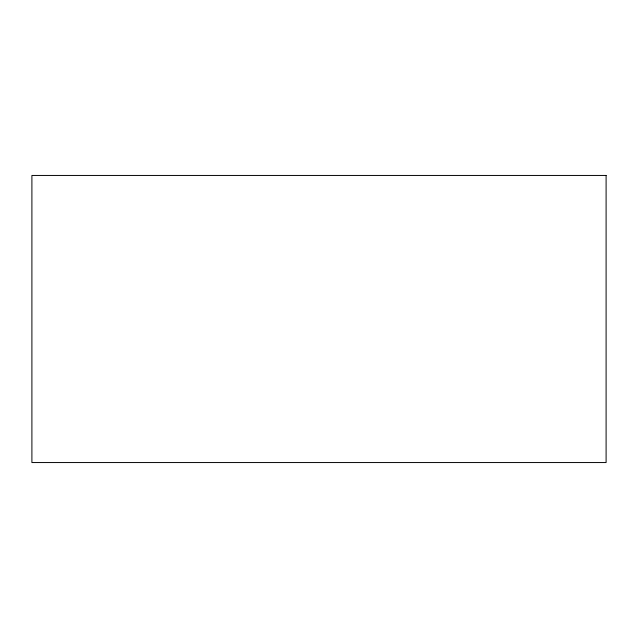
<?xml version="1.0" encoding="UTF-8"?>
<svg xmlns="http://www.w3.org/2000/svg" width="638" height="638" viewBox="0 0 638 638"><rect width="100%" height="100%" fill="white"/><g stroke="black" fill="none" stroke-linecap="round" stroke-linejoin="round"><path stroke-width="0.96" d="M606.1 175.45L31.9 175.45L31.9 462.55L606.1 462.55L606.1 175.45"/></g></svg>
